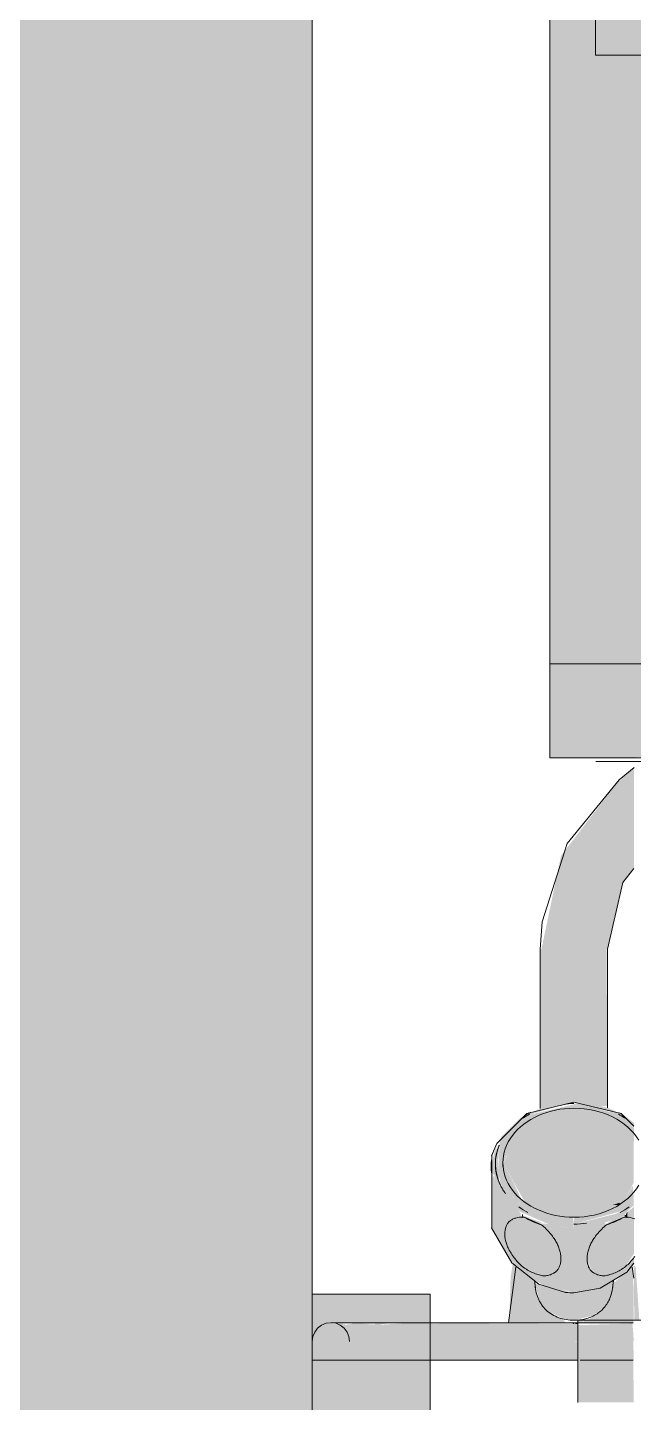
# Model space of a CAD drawing. Header units: millimetres. Extents: x -11450 to 1579, y -1115 to 3078.
# Drawn here: x -5376.1 to -5214.1, y 828.7 to 1196.1 of the extents above; entities that cross this region are included whole.
import ezdxf

# ---------------------------------------------------------------- set-up
doc = ezdxf.new("R2010")
doc.units = ezdxf.units.MM
for name, color, linetype, lineweight in [('G-XREF-____-OTLN', 8, 'Continuous', 9), ('M-EQPM-____-OTLN', 50, 'Continuous', 9), ('P-PIPE-____-CNTR', 3, 'Continuous', 9), ('P-PIPE-____-OTLN', 3, 'Continuous', 9), ('P-SANR-FIXT-OTLN', 6, 'Continuous', 9)]:
    doc.layers.add(name, color=color, linetype=linetype, lineweight=lineweight)

# ---------------------------------------------------------------- blocks, each defined once
blk = doc.blocks.new('SLM 0100 frame 19_02_26 - ASY SLM 0100 frame_iam-1661710-Разрез 11')
at = {"layer": 'G-XREF-____-OTLN'}
for points in [[(-5380, 0), (-5374, 0), (-5374, 2690), (-5380, 2690), (-5380, 28.94)], [(-5368.68, 0), (-5306, 0), (-5306, 2690), (-5374, 2690), (-5374, 0)], [(-5300, 0), (-5300, 2690), (-5306, 2690), (-5306, 0), (-5301.76, 0)]]:
    blk.add_hatch(color=256, dxfattribs=at).paths.add_polyline_path(points)
blk.add_line((-5300, 139.37), (-5300, 2690), dxfattribs=at)
blk = doc.blocks.new('SLM 0100 frame 19_02_26 - Standard-1660941-Разрез 11')
blk.add_blockref('SLM 0100 frame 19_02_26 - ASY SLM 0100 frame_iam-1661710-Разрез 11', (0, 0))
blk = doc.blocks.new('ВертикальныйМногоступенчатыйЦентробежныйНасос_CDM32-CDM85_CNP - CDM42-2-2FSWPC-1419658-Разрез 11')
at = {"layer": 'M-EQPM-____-OTLN', "lineweight": 20}
h = blk.add_hatch(color=141, dxfattribs=at)
h.paths.add_polyline_path([(-5052.49, 1026.07), (-4984.84, 1026.07), (-4984.84, 1041), (-5106.5, 1041), (-5106.5, 1065.05), (-5124.24, 1050.16), (-5124.22, 1026.07), (-5084.89, 1026.07)])
h.paths.add_polyline_path([(-5236.5, 1026.07), (-5199.24, 1026.07), (-5199.24, 1071), (-5193.24, 1071), (-5193.24, 1159.98), (-5196.65, 1160.49), (-5196.88, 1160.74), (-5197.15, 1161.77), (-5194.26, 1188.74), (-5224.24, 1188.74), (-5224.24, 1267.74), (-5193.24, 1267.74), (-5193.24, 1274.33), (-5236.5, 1274.33), (-5236.5, 1045.17)])
h.paths.add_polyline_path([(-5130.24, 1071), (-5127.41, 1071), (-5106.5, 1088.54), (-5106.87, 1147.72), (-5109.09, 1148.01), (-5111.5, 1149.01), (-5113.57, 1150.6), (-5115.16, 1152.67), (-5116.16, 1155.08), (-5116.5, 1157.67), (-5116.16, 1160.25), (-5115.16, 1162.67), (-5113.57, 1164.74), (-5111.5, 1166.33), (-5109.09, 1167.33), (-5106.5, 1167.67), (-5103.91, 1167.33), (-5101.5, 1166.33), (-5099.43, 1164.74), (-5097.84, 1162.67), (-5096.84, 1160.25), (-5096.5, 1157.67), (-4984.84, 1157.67), (-4984.84, 1274.33), (-5130.24, 1274.33), (-5130.24, 1267.74), (-5099.24, 1267.74), (-5099.24, 1188.74), (-5130.24, 1188.41), (-5130.24, 1080.21)])
h = blk.add_hatch(color=141, dxfattribs=at)
h.paths.add_polyline_path([(-5073.28, 1001), (-4984.84, 1001), (-4984.84, 1026.07), (-5124.24, 1026.07), (-5124.22, 1001), (-5084.89, 1001)])
h.paths.add_polyline_path([(-5231.23, 1001), (-5210.64, 1001.16), (-5199.24, 1010.72), (-5199.24, 1026.07), (-5236.5, 1026.07), (-5236.5, 1001)])
h = blk.add_hatch(color=141, dxfattribs=at)
h.paths.add_polyline_path([(-5214, 828.67), (-5214.17, 840), (-5229, 840), (-5229, 828.67), (-5214.17, 828.67)])
h.paths.add_polyline_path([(-5227.68, 850), (-5227.68, 850.67), (-5229, 850.63), (-5228.8, 850), (-5228.32, 850)])
at = {"layer": 'M-EQPM-____-OTLN', "color": 7, "lineweight": 20}
for p, q in [((-5236.5, 1274.33), (-5236.5, 1026.07)), ((-5236.5, 1026.07), (-5236.5, 1001)), ((-4976.5, 1026.07), (-5236.5, 1026.07)), ((-5236.5, 1026.07), (-4976.5, 1026.07)), ((-5236.5, 1001), (-4976.5, 1001)), ((-5229, 850.67), (-5229, 828.67)), ((-5209, 850.67), (-5229, 850.67))]:
    blk.add_line(p, q, dxfattribs=at)
at = {"layer": 'M-EQPM-____-OTLN', "color": 142, "lineweight": 20}
for p, q in [((-4976.5, 1026.07), (-5236.5, 1026.07)), ((-5236.5, 1026.07), (-4976.5, 1026.07)), ((-5214.19, 1001), (-4998.7, 1001))]:
    blk.add_line(p, q, dxfattribs=at)
at = {"layer": 'M-EQPM-____-OTLN', "color": 144, "lineweight": 20}
for p, q in [((-5236.5, 1001), (-5231.23, 1001)), ((-5231.23, 1001), (-5215.86, 1001)), ((-5215.86, 1001), (-5214.29, 1001)), ((-5228.32, 850.67), (-5229, 850.67)), ((-5226.32, 850.67), (-5228.32, 850.67)), ((-5223.14, 850.67), (-5226.32, 850.67)), ((-5219, 850.67), (-5223.14, 850.67)), ((-5214.17, 850.67), (-5219, 850.67)), ((-5213.89, 850.67), (-5214.17, 850.67))]:
    blk.add_line(p, q, dxfattribs=at)
blk = doc.blocks.new('ВертикальныйМногоступенчатыйЦентробежныйНасос_CDM32-CDM85_CNP - CDM42-2-2FSWPC-V4-Разрез 11')
at = {"layer": 'M-EQPM-____-OTLN', "lineweight": 20}
h = blk.add_hatch(color=141, dxfattribs=at)
h.paths.add_polyline_path([(-5300, 740.98), (-5268.5, 740.98), (-5268.5, 743.81), (-5269.59, 747.08), (-5290.52, 780.36), (-5268.5, 798.26), (-5268.5, 840), (-5300, 840), (-5300, 764.83)])
h.paths.add_polyline_path([(-5300, 845), (-5299.33, 847.5), (-5297.5, 849.33), (-5296.22, 849.83), (-5285.25, 849.75), (-5280, 849.82), (-5275.88, 849.79), (-5268.5, 850), (-5268.5, 857.65), (-5300, 857.65), (-5300, 846.29)])
at = {"layer": 'M-EQPM-____-OTLN', "color": 7, "lineweight": 20}
for p in [(-5300, 857.65), (-5268.5, 740.98)]:
    blk.add_line(p, (-5268.5, 857.65), dxfattribs=at)
at = {"layer": 'M-EQPM-____-OTLN', "color": 144, "lineweight": 20}
for p, q in [((-5268.5, 857.65), (-5300, 857.65)), ((-5268.5, 740.98), (-5268.5, 857.65))]:
    blk.add_line(p, q, dxfattribs=at)
blk = doc.blocks.new('ADSK_Мойка стальная эмалированная_МСН_ГОСТ23695-2016 - МСН 500х600-1666862-Разрез 11')
at = {"layer": 'P-SANR-FIXT-OTLN'}
for color, points in [(141, [(-5300, 845), (-5268.5, 845), (-5268.5, 849.69), (-5272.66, 849.98), (-5282.37, 849.42), (-5288.28, 849.85), (-5291.28, 849.39), (-5296.29, 849.83), (-5298.54, 848.54), (-5299.83, 846.29)]), (256, [(-5268.5, 845), (-5260, 845), (-5260, 850), (-5268.5, 849.69), (-5268.5, 847.76)]), (141, [(-5294.64, 840), (-5268.5, 840), (-5268.5, 845), (-5300, 845), (-5300, 840), (-5298.64, 840)]), (256, [(-5260, 840), (-5260, 845), (-5268.5, 845), (-5268.5, 840), (-5265.48, 840)])]:
    blk.add_hatch(color=color, dxfattribs=at).paths.add_polyline_path(points)
h = blk.add_hatch(color=141, dxfattribs=at)
h.paths.add_polyline_path([(-5291.2, 849.38), (-5291.28, 849.66), (-5294.36, 849.83), (-5293.03, 849.6), (-5291.23, 849.39)])
h.paths.add_polyline_path([(-5282.37, 849.42), (-5280, 849.82), (-5282.37, 849.96), (-5283.59, 849.56)])
h.paths.add_polyline_path([(-5268.5, 849.69), (-5268.5, 849.84), (-5269.96, 849.79)])
h = blk.add_hatch(color=256, dxfattribs=at)
h.paths.add_polyline_path([(-4955.89, 845), (-4807.65, 845), (-4807.65, 849.93), (-4959.97, 850), (-4984, 849.86), (-4984, 845), (-4967.5, 845)])
h.paths.add_polyline_path([(-5260, 845), (-5229, 845.06), (-5229, 849.62), (-5260, 849.83), (-5260, 846.29)])
h = blk.add_hatch(color=141, dxfattribs=at)
h.paths.add_polyline_path([(-5214, 845), (-5214.36, 849.8), (-5229, 849.33), (-5229, 845), (-5214.17, 845)])
h.paths.add_polyline_path([(-4999, 845), (-4984, 845), (-4984.02, 849.9), (-4999, 849.55), (-4999, 845.15)])
h = blk.add_hatch(color=256, dxfattribs=at)
h.paths.add_polyline_path([(-4807.65, 840), (-4807.65, 845), (-4984, 845), (-4984, 840), (-4826.89, 840)])
h.paths.add_polyline_path([(-5239.68, 840), (-5229, 840), (-5229, 845), (-5260, 845), (-5260, 840)])
h = blk.add_hatch(color=141, dxfattribs=at)
h.paths.add_polyline_path([(-5228.65, 840), (-5214, 840), (-5214.17, 845), (-5229, 845), (-5229, 840)])
h.paths.add_polyline_path([(-4984, 840), (-4984.17, 845), (-4999, 845), (-4998.82, 840), (-4984.33, 840)])
for p, q in [((-5250, 850), (-5260, 850)), ((-5229, 850), (-5260, 850)), ((-5228.34, 850), (-5229, 850)), ((-5226.38, 850), (-5228.32, 850)), ((-5223.24, 850), (-5226.32, 850)), ((-5219.12, 850), (-5223.14, 850)), ((-5214.32, 850), (-5219, 850)), ((-5300, 840), (-5268.53, 840)), ((-5268.53, 840), (-5260, 840)), ((-5229, 840), (-5260, 840)), ((-5214.17, 840), (-5228.32, 840))]:
    blk.add_line(p, q, dxfattribs=at)
at = {"layer": 'P-SANR-FIXT-OTLN', "flags": 128}
for points in [[(-5290, 845), (-5290.17, 846.29), (-5290.67, 847.5), (-5291.46, 848.54), (-5292.5, 849.33), (-5293.71, 849.83), (-5295, 850), (-5296.29, 849.83), (-5297.5, 849.33), (-5298.54, 848.54), (-5299.33, 847.5), (-5299.83, 846.29), (-5300, 845)], [(-5296.29, 849.83), (-5295, 850), (-5293.71, 849.83)], [(-5295, 850), (-5294.96, 850), (-5294.85, 850), (-5294.67, 850), (-5294.42, 850), (-5294.09, 850), (-5293.69, 850), (-5293.23, 850), (-5292.69, 850), (-5292.09, 850), (-5291.42, 850), (-5290.68, 850), (-5289.88, 850), (-5289.02, 850), (-5288.1, 850), (-5287.12, 850), (-5286.08, 850), (-5284.99, 850), (-5283.85, 850), (-5282.66, 850), (-5281.42, 850), (-5280.13, 850), (-5278.81, 850), (-5277.44, 850), (-5276.04, 850), (-5274.61, 850), (-5273.14, 850), (-5271.65, 850), (-5270.13, 850), (-5268.59, 850)], [(-5268.5, 850), (-5269.46, 850), (-5270.98, 850), (-5272.49, 850), (-5273.96, 850), (-5275.41, 850), (-5276.83, 850), (-5278.21, 850), (-5279.55, 850), (-5280.85, 850), (-5282.11, 850), (-5283.33, 850), (-5284.49, 850), (-5285.61, 850), (-5286.67, 850), (-5287.67, 850), (-5288.62, 850), (-5289.51, 850), (-5290.34, 850), (-5291.1, 850), (-5291.8, 850), (-5292.43, 850), (-5293, 850), (-5293.5, 850), (-5293.92, 850), (-5294.28, 850), (-5294.57, 850), (-5294.78, 850), (-5294.92, 850), (-5294.99, 850), (-5295, 850)], [(-5268.5, 850), (-5267.04, 850), (-5265.47, 850), (-5263.89, 850), (-5262.3, 850), (-5260.7, 850), (-5260, 850)], [(-5260, 850), (-5261.6, 850), (-5263.19, 850), (-5264.77, 850), (-5266.35, 850), (-5267.91, 850), (-5268.5, 850)]]:
    blk.add_lwpolyline(points, dxfattribs=at)
blk = doc.blocks.new('Влж_Смеситель двухрукояточный для мойки стальной - Влж_Смеситель двухрукояточный-1666766-Разрез 11')
at = {"layer": 'P-SANR-FIXT-OTLN'}
for points in [[(-5214, 990.37), (-5214, 998.34), (-5217.73, 994.81), (-5215.03, 991.6)], [(-5221.31, 949.85), (-5221, 949.85), (-5217.16, 967.18), (-5214, 971.29), (-5214, 990.37), (-5217.92, 995.05), (-5233.47, 974.78), (-5238.69, 949.85), (-5221.5, 949.85)], [(-5239, 907.28), (-5230, 908.91), (-5222.46, 907.87), (-5221, 907.87), (-5221.31, 949.85), (-5239, 949.85), (-5239, 907.31)], [(-5230, 876.35), (-5230.35, 878.28), (-5243.94, 882.73), (-5246.23, 887.59), (-5249.02, 892.74), (-5242.94, 903.2), (-5230, 907.31), (-5230, 908.32), (-5242.35, 905.48), (-5243.45, 904.31), (-5246.54, 901.42), (-5249.99, 897.43), (-5250.01, 895.46), (-5250.19, 889.57), (-5249.58, 887.06), (-5242.35, 879.43), (-5234.55, 877.34)], [(-5230, 878.17), (-5230, 907.31), (-5243.45, 903.04), (-5248.94, 892.6), (-5243.22, 882.37), (-5230.35, 878.28)], [(-5230, 878.17), (-5216.55, 882.44), (-5214, 887.48), (-5214.09, 898.48), (-5216.55, 903.04), (-5230, 907.31), (-5230, 886.38)], [(-5214, 903.46), (-5214.39, 903.89), (-5214.47, 903.89)], [(-5249.99, 896.75), (-5249.98, 897.17), (-5249.99, 897.17)], [(-5219.61, 881.47), (-5217.76, 881.47), (-5217.76, 882.06)], [(-5218.5, 879.17), (-5217.24, 879.81), (-5218.26, 879.24), (-5218.47, 879.18)], [(-5215.7, 877.95), (-5215.74, 879.62), (-5216.2, 878.72), (-5216.02, 878.03)], [(-5238.39, 862.56), (-5234.65, 863.81), (-5233.49, 867.21), (-5234.81, 871.69), (-5238.88, 876.24), (-5243.34, 878.21), (-5247.18, 877.16), (-5248.51, 873.85), (-5247.35, 869.42), (-5243.64, 864.9), (-5239.68, 863.14)], [(-5221.64, 862.56), (-5216.39, 864.87), (-5214, 868.39), (-5214, 877.48), (-5216.66, 878.21), (-5221.65, 875.78), (-5225.18, 871.69), (-5226.51, 867.21), (-5225.18, 863.75)], [(-5230, 850.63), (-5230, 857.98), (-5233.97, 858.81), (-5235.14, 858.88), (-5240.44, 860.55), (-5240.39, 860.25), (-5239.28, 856.09), (-5237.42, 853.36), (-5233.03, 851.15), (-5232.32, 851.03)], [(-5230, 850.63), (-5225.12, 851.83), (-5222.27, 853.82), (-5220.39, 856.58), (-5219.64, 861.12), (-5225.35, 858.96), (-5230, 857.98), (-5230, 850.67)], [(-5230, 849.63), (-5230, 850), (-5230.37, 849.64)], [(-5229, 849.62), (-5229, 850), (-5230, 849.63)]]:
    blk.add_hatch(color=256, dxfattribs=at).paths.add_polyline_path(points)
h = blk.add_hatch(color=256, dxfattribs=at)
h.paths.add_polyline_path([(-5230, 875.04), (-5230.15, 876.35), (-5242.39, 879.43), (-5249.99, 887.48), (-5250.27, 892.67), (-5249.99, 897.39), (-5251.23, 895.68), (-5251.81, 893.15), (-5251, 886.73), (-5248.82, 884.04), (-5246.98, 881.57), (-5245.01, 879.93), (-5236.14, 876.03), (-5233.33, 875.69)])
h.paths.add_polyline_path([(-5241.5, 877.9), (-5243.36, 878.58), (-5242.38, 878.12)])
h.paths.add_polyline_path([(-5249.98, 897.43), (-5243.33, 904.41), (-5242.94, 905.24), (-5244.33, 904.78), (-5248.31, 900.82), (-5249.44, 899.64), (-5249.95, 897.65)])
h.paths.add_polyline_path([(-5242.29, 905.5), (-5234.42, 907.78), (-5230, 908.68), (-5230, 908.91), (-5236.87, 907.93), (-5241.53, 906.2), (-5242.24, 905.54)])
h = blk.add_hatch(color=256, dxfattribs=at)
h.paths.add_polyline_path([(-5230, 875.04), (-5223.1, 876.28), (-5217.73, 878.09), (-5216.63, 878.72), (-5215.67, 879.81), (-5214, 881.38), (-5214.04, 882.99), (-5217.06, 880.01), (-5217.76, 879.36), (-5230, 876.31), (-5230, 875.7)])
h.paths.add_polyline_path([(-5214, 902.06), (-5214, 903.46), (-5216.64, 905.41), (-5221.12, 907.51), (-5226.67, 908.76), (-5227.33, 908.68), (-5229.84, 908.52), (-5220.87, 906.57), (-5217.23, 905), (-5214.56, 902.73)])
h = blk.add_hatch(color=256, dxfattribs=at)
h.paths.add_polyline_path([(-5230, 876.35), (-5217.28, 879.81), (-5214, 883.04), (-5214.29, 886.62), (-5216.55, 882.44), (-5230, 878.17), (-5230, 876.7)])
h.paths.add_polyline_path([(-5214, 898.32), (-5214, 902.06), (-5214.96, 903.04), (-5217.65, 905.48), (-5225.45, 907.76), (-5230, 908.55), (-5230, 907.31), (-5216.55, 903.04), (-5215.16, 900.47)])
h = blk.add_hatch(color=256, dxfattribs=at)
h.paths.add_polyline_path([(-5251, 897.18), (-5249.55, 899.3), (-5248.99, 900.1), (-5250.67, 897.81), (-5250.89, 897.39)])
h.paths.add_polyline_path([(-5243.93, 905), (-5243.34, 905.33), (-5243.45, 905.31)])
h = blk.add_hatch(color=256, dxfattribs=at)
h.paths.add_polyline_path([(-5244.3, 877.95), (-5243.9, 878.28), (-5244.24, 878.21)])
h.paths.add_polyline_path([(-5243.69, 879.17), (-5243.98, 879.45), (-5243.78, 879.22)])
h.paths.add_polyline_path([(-5251.41, 889.68), (-5251.62, 894), (-5252, 891.38), (-5251.81, 889.7), (-5251.43, 889.68)])
h.paths.add_polyline_path([(-5250.67, 896.54), (-5249.95, 897.65), (-5250.39, 897.18), (-5250.58, 896.75)])
h.paths.add_polyline_path([(-5251, 896.03), (-5250.57, 897.39), (-5251, 896.4)])
h = blk.add_hatch(color=256, dxfattribs=at)
h.paths.add_polyline_path([(-5252, 888.93), (-5251.43, 889.68), (-5252, 889.34)])
h.paths.add_polyline_path([(-5230, 857.98), (-5230, 875.04), (-5238.39, 876.59), (-5238.57, 876.03), (-5234.81, 871.69), (-5233.49, 867.21), (-5234.65, 863.81), (-5238.39, 862.56), (-5243.64, 864.9), (-5247.49, 869.96), (-5248.51, 873.85), (-5246.99, 877.21), (-5244.3, 877.95), (-5244.26, 879.32), (-5247.8, 882.67), (-5251.15, 887.82), (-5251.43, 889.17), (-5252, 888.93), (-5252, 875.59), (-5247.33, 867.21), (-5244.26, 863.81), (-5242.7, 862.56), (-5238.39, 860.15), (-5235.14, 858.88), (-5231.64, 858.5)])
h.paths.add_polyline_path([(-5252, 894), (-5251.56, 894.25), (-5251.81, 894.35)])
h.paths.add_polyline_path([(-5252, 894.16), (-5251, 896.54), (-5251.37, 896.06), (-5251.81, 894.72)])
h = blk.add_hatch(color=256, dxfattribs=at)
h.paths.add_polyline_path([(-5239.96, 850), (-5232.32, 850), (-5233.09, 851.16), (-5234.88, 851.83), (-5237.73, 853.82), (-5239.68, 856.91), (-5240.62, 861.29), (-5244.95, 864.37), (-5246.38, 865.72), (-5246.93, 862.33), (-5247.32, 850), (-5240, 850)])
h.paths.add_polyline_path([(-5238.66, 876.14), (-5238.66, 876.77), (-5243.19, 878.44), (-5243.79, 878.75), (-5243.66, 878.12), (-5243.08, 878.09), (-5238.83, 876.21)])
h = blk.add_hatch(color=256, dxfattribs=at)
h.paths.add_polyline_path([(-5230, 876.31), (-5230, 876.35), (-5230.15, 876.35)])
h.paths.add_polyline_path([(-5241.39, 879.15), (-5242.83, 879.93), (-5242.01, 879.3), (-5241.43, 879.16)])
h = blk.add_hatch(color=256, dxfattribs=at)
h.paths.add_polyline_path([(-5230, 857.98), (-5226.96, 858.5), (-5221.64, 860.24), (-5217.28, 862.56), (-5214, 865.63), (-5214, 867.78), (-5216.39, 864.87), (-5221.64, 862.56), (-5225.35, 863.8), (-5226.5, 867.21), (-5225.18, 871.69), (-5221.46, 876.34), (-5221.89, 876.78), (-5224.1, 876.11), (-5230, 875.04), (-5230, 858.88)])
h.paths.add_polyline_path([(-5214, 877.48), (-5214, 880.91), (-5216.02, 879.33), (-5215.67, 877.94), (-5214.74, 877.68)])
h = blk.add_hatch(color=256, dxfattribs=at)
h.paths.add_polyline_path([(-5217.75, 850.67), (-5214, 850.67), (-5214.14, 865.27), (-5215.74, 863.8), (-5219.56, 860.51), (-5220.72, 856.09), (-5222.58, 853.36), (-5226.3, 850.67), (-5217.91, 850.67)])
h.paths.add_polyline_path([(-5221.34, 876.14), (-5216.21, 878.75), (-5216.61, 878.75), (-5217.67, 878.11), (-5218.04, 878.4), (-5221.48, 876.38), (-5221.42, 876.28)])
h = blk.add_hatch(color=151, dxfattribs=at)
h.paths.add_polyline_path([(-5223.81, 850), (-5214, 850), (-5214.17, 850.67), (-5227.27, 850.67), (-5227.68, 850), (-5224.27, 850)])
h.paths.add_polyline_path([(-5213.81, 850.67), (-5212.53, 850.67), (-5213.49, 864.86), (-5214, 865.43), (-5213.88, 850.67)])
for p, q in [((-5213.92, 998.41), (-5217.92, 995.05)), ((-5239, 949.85), (-5239, 907.2)), ((-5221, 907.46), (-5221, 949.85)), ((-5243.34, 905.33), (-5241.68, 906.07)), ((-5241.68, 906.07), (-5243.34, 905.33)), ((-5217.43, 905.92), (-5217.95, 906.04)), ((-5250.67, 897.91), (-5252.03, 894.63)), ((-5250.67, 897.91), (-5252.03, 894.63)), ((-5252, 893.84), (-5252, 889.7)), ((-5251.02, 892.45), (-5251.02, 891.77)), ((-5249.02, 892.74), (-5249.02, 891.77)), ((-5243.89, 878.06), (-5243.78, 878.93)), ((-5216.32, 878.72), (-5216.24, 878.09)), ((-5252.02, 875.32), (-5250.86, 873.32)), ((-5243.34, 878.21), (-5238.66, 876.14)), ((-5221.34, 876.14), (-5216.66, 878.21)), ((-5247.5, 850), (-5245.59, 864.87)), ((-5247.24, 867.09), (-5246.58, 865.95)), ((-5214.41, 864.86), (-5214, 861.87)), ((-5240.6, 861.28), (-5240.33, 859.33)), ((-5219.67, 859.33), (-5219.41, 861.22)), ((-5230, 850), (-5250, 850)), ((-5228.99, 850), (-5230, 850)), ((-5228.32, 850), (-5228.99, 850)), ((-5226.36, 850), (-5228.3, 850)), ((-5223.18, 850), (-5226.3, 850)), ((-5219.06, 850), (-5223.08, 850)), ((-5214.19, 850), (-5218.92, 850))]:
    blk.add_line(p, q, dxfattribs=at)
at = {"layer": 'P-SANR-FIXT-OTLN', "flags": 128}
for points in [[(-5217.92, 995.05), (-5231.82, 978.05), (-5238.55, 957.15), (-5239, 949.85)], [(-5221, 949.85), (-5216.94, 967.65), (-5214, 971.42)], [(-5230, 908.95), (-5242.57, 905.92), (-5250.67, 897.91), (-5250.67, 897.91)], [(-5214, 902.53), (-5217.43, 905.92), (-5230, 908.95)], [(-5241.53, 906.17), (-5242.57, 905.92), (-5243.43, 905.07)], [(-5249.69, 898.88), (-5250.67, 897.91), (-5250.67, 897.91)], [(-5252.02, 875.32), (-5246.58, 865.95), (-5239.44, 860.32), (-5232.27, 858.07), (-5230, 857.94)], [(-5230, 857.94), (-5222.96, 859.24), (-5215.88, 863.51), (-5214, 865.9)]]:
    blk.add_lwpolyline(points, dxfattribs=at)
at = {"layer": 'P-SANR-FIXT-OTLN'}
for centre, major_axis, start_param, end_param in [((-5230, 892.45), (21.02, 0), 1.570796, 1.664364), ((-5230, 892.74), (-19.02, 0), 4.712389, 7.853982), ((-5230, 892.74), (19.02, 0), 1.570796, 4.712389), ((-5230, 892.41), (21.02, 0), 2.199115, 2.279653), ((-5230, 892.45), (21.02, 0), 2.171767, 2.270389), ((-5230, 891.77), (22.17, 0), 2.118541, 2.216529), ((-5230, 891.77), (22.17, 0), 2.118541, 2.216529), ((-5230, 892.74), (19.02, 0), 0.425107, 1.570796), ((-5230, 892.74), (19.02, 0), 0.425107, 1.570796), ((-5230, 892.45), (21.02, 0), 0.871204, 0.968567), ((-5230, 892.41), (21.02, 0), 0.861658, 0.942478), ((-5230, 892.45), (21.02, 0), 2.827433, 3.49159), ((-5230, 892.41), (21.02, 0), 2.827433, 3.453062), ((-5230, 891.77), (22.17, 0), 3.019459, 3.263726), ((-5230, 891.77), (22.17, 0), 3.019459, 3.263726), ((-5230, 892.41), (21.02, 0), 3.455752, 3.658963), ((-5230, 892.74), (19.02, 0), 4.712389, 5.858078), ((-5230, 892.74), (-19.02, 0), 1.570796, 2.716485), ((-5230, 892.45), (21.02, 0), 3.935998, 4.08407), ((-5230, 892.45), (21.02, 0), 5.340708, 5.488796), ((-5230, 891.77), (22.17, 0), 4.066656, 4.310924), ((-5230, 892.45), (21.02, 0), 4.712389, 4.873989), ((-5230, 891.77), (22.17, 0), 5.113854, 5.358122), ((-5230, 868.32), (13.5, 0), 4.546438, 4.712389)]:
    blk.add_ellipse(centre, major_axis=major_axis, ratio=0.766044, start_param=start_param, end_param=end_param, dxfattribs=at)
for points, knots in [([(-5252, 893.84), (-5252, 894.23), (-5252, 894.6), (-5252, 894.67), (-5252, 894.6), (-5252, 894.47), (-5252, 894.14), (-5252, 893.51), (-5252, 892.7), (-5252, 891.79), (-5252, 890.86), (-5252, 890.2), (-5252, 889.92)], [0, 0, 0, 0, 0.0555556, 0.0833333, 0.0972222, 0.1111111, 0.1388889, 0.1666667, 0.1944444, 0.2222222, 0.25, 0.2686285, 0.2686285, 0.2686285, 0.2686285]), ([(-5252, 894.49), (-5252, 894.4), (-5252, 894.14), (-5252, 893.51), (-5252, 892.7), (-5252, 891.79), (-5252, 890.86), (-5252, 890.2), (-5252, 889.92)], [-0.8888889, -0.8888889, -0.8888889, -0.8888889, -0.8611111, -0.8333333, -0.8055556, -0.7777778, -0.75, -0.7313715, -0.7313715, -0.7313715, -0.7313715]), ([(-5252, 875.31), (-5252, 875.32), (-5252, 875.35), (-5252, 875.43), (-5252, 875.52), (-5252, 875.66), (-5252, 876), (-5252, 876.67), (-5252, 877.52), (-5252, 878.47), (-5252, 879.55), (-5252, 880.8), (-5252, 882.15), (-5252, 883.31), (-5252, 884.25), (-5252, 885.22), (-5252, 886.98), (-5252, 888.58), (-5252, 889.7)], [0.6214843, 0.6214843, 0.6214843, 0.6214843, 0.6388889, 0.6527778, 0.6597222, 0.6666667, 0.6944444, 0.7222222, 0.75, 0.7777778, 0.8055556, 0.8333333, 0.8611111, 0.8888889, 0.9027778, 0.9166667, 0.9444444, 1, 1, 1, 1]), ([(-5252, 875.31), (-5252, 875.32), (-5252, 875.35), (-5252, 875.43), (-5252, 875.52), (-5252, 875.57), (-5252, 875.59)], [-0.37851568, -0.37851568, -0.37851568, -0.37851568, -0.36111111, -0.34722222, -0.34027778, -0.33333333, -0.33333333, -0.33333333, -0.33333333]), ([(-5243.34, 878.21), (-5244.19, 878.22), (-5245.31, 878.1), (-5246.34, 877.71), (-5246.85, 877.42), (-5247.3, 877.08), (-5247.78, 876.55), (-5248.18, 875.74), (-5248.43, 874.82), (-5248.53, 873.86), (-5248.48, 872.84), (-5248.27, 871.72), (-5247.9, 870.56), (-5247.51, 869.7), (-5247.19, 869.14), (-5246.96, 868.75), (-5246.52, 868.05), (-5245.77, 867.02), (-5244.74, 865.84), (-5243.84, 865.02), (-5243.06, 864.47), (-5242.19, 863.93), (-5241.01, 863.34), (-5239.84, 862.89), (-5238.97, 862.66), (-5238.19, 862.51), (-5237.28, 862.53), (-5236.24, 862.8), (-5235.49, 863.17), (-5235.04, 863.47), (-5234.81, 863.66), (-5234.49, 863.95), (-5234.1, 864.45), (-5233.73, 865.29), (-5233.52, 866.23), (-5233.47, 867.2), (-5233.57, 868.24), (-5233.82, 869.38), (-5234.22, 870.55), (-5234.69, 871.5), (-5235.15, 872.24), (-5235.66, 872.99), (-5236.69, 874.29), (-5237.81, 875.4), (-5238.66, 876.14)], [0, 0, 0, 0, 0.055556, 0.083333, 0.097222, 0.111111, 0.138889, 0.166667, 0.194444, 0.222222, 0.25, 0.277778, 0.305556, 0.333333, 0.340278, 0.347222, 0.361111, 0.388889, 0.416667, 0.444444, 0.458333, 0.472222, 0.5, 0.527778, 0.541667, 0.555556, 0.583333, 0.611111, 0.638889, 0.652778, 0.659722, 0.666667, 0.694444, 0.722222, 0.75, 0.777778, 0.805556, 0.833333, 0.861111, 0.888889, 0.902778, 0.916667, 0.944444, 1, 1, 1, 1]), ([(-5221.34, 876.14), (-5222.19, 875.4), (-5223.31, 874.29), (-5224.34, 872.99), (-5224.85, 872.25), (-5225.3, 871.51), (-5225.78, 870.55), (-5226.18, 869.38), (-5226.43, 868.24), (-5226.53, 867.2), (-5226.48, 866.23), (-5226.27, 865.29), (-5225.9, 864.45), (-5225.51, 863.95), (-5225.19, 863.66), (-5224.96, 863.47), (-5224.52, 863.17), (-5223.77, 862.8), (-5222.74, 862.53), (-5221.84, 862.51), (-5221.06, 862.65), (-5220.19, 862.88), (-5219.01, 863.33), (-5217.84, 863.92), (-5216.97, 864.45), (-5216.19, 865), (-5215.28, 865.82), (-5214.39, 866.83), (-5213.91, 867.47), (-5213.74, 867.7)], [0, 0, 0, 0, 0.0555556, 0.0833333, 0.0972222, 0.1111111, 0.1388889, 0.1666667, 0.1944444, 0.2222222, 0.25, 0.2777778, 0.3055556, 0.3333333, 0.3402778, 0.3472222, 0.3611111, 0.3888889, 0.4166667, 0.4444444, 0.4583333, 0.4722222, 0.5, 0.5277778, 0.5416667, 0.5555556, 0.5833333, 0.6111111, 0.6266025, 0.6266025, 0.6266025, 0.6266025]), ([(-5213.73, 877.72), (-5213.94, 877.82), (-5214.78, 878.11), (-5215.81, 878.22), (-5216.66, 878.21)], [0.92308188, 0.92308188, 0.92308188, 0.92308188, 0.94444444, 1, 1, 1, 1]), ([(-5230, 850.63), (-5231.44, 850.64), (-5233.45, 850.97), (-5235.89, 852.13), (-5237.47, 853.3), (-5238.52, 854.55), (-5239.21, 855.69), (-5239.77, 856.86), (-5240.23, 858.47), (-5240.43, 860.05), (-5240.46, 860.93), (-5240.46, 861.14)], [0, 0, 0, 0, 0.1111111, 0.1666667, 0.2222222, 0.2777778, 0.3055556, 0.3333333, 0.3888889, 0.4444444, 0.461729, 0.461729, 0.461729, 0.461729]), ([(-5219.54, 861.13), (-5219.54, 860.92), (-5219.55, 860.55), (-5219.59, 860.01), (-5219.67, 859.33), (-5219.86, 858.14), (-5220.28, 856.7), (-5221.02, 855.25), (-5221.89, 854.03), (-5222.91, 853.01), (-5224.13, 852.15), (-5225.49, 851.47), (-5227.37, 850.83), (-5228.92, 850.64), (-5230, 850.63)], [0.5386957, 0.5386957, 0.5386957, 0.5386957, 0.5555556, 0.5694444, 0.5833333, 0.6111111, 0.6666667, 0.7083333, 0.75, 0.7916667, 0.8333333, 0.875, 0.9166667, 1, 1, 1, 1])]:
    blk.add_open_spline(points, degree=3, knots=knots, dxfattribs=at)
blk = doc.blocks.new('ХЕМКОР_НП_Седелка - Седелка 63х1_2_-1908985-Разрез 11')
at = {"layer": 'P-PIPE-____-OTLN', "lineweight": 20}
for points in [[(-5224.24, 1188.74), (-5208.94, 1188.74), (-5209.08, 1212.98), (-5210.03, 1215.28), (-5211.74, 1228.22), (-5210.04, 1241.16), (-5208.94, 1243.83), (-5209.08, 1267.74), (-5224.24, 1267.74), (-5224.24, 1220.38)], [(-5113.44, 1188.74), (-5099.24, 1188.74), (-5099.24, 1267.74), (-5114.54, 1267.74), (-5114.4, 1243.51), (-5113.31, 1240.16), (-5112.6, 1234.81), (-5108.02, 1234.8), (-5105.75, 1232.7), (-5104.45, 1228.12), (-5105.84, 1223.37), (-5108.04, 1221.53), (-5112.62, 1221.53), (-5113.44, 1215.32), (-5114.54, 1212.65), (-5114.4, 1188.74)]]:
    blk.add_hatch(color=134, dxfattribs=at).paths.add_polyline_path(points)
h = blk.add_hatch(color=134, dxfattribs=at)
h.paths.add_polyline_path([(-5114.54, 1188.74), (-5114.54, 1212.65), (-5119.3, 1202.13), (-5126.37, 1192.9), (-5131.79, 1188.74), (-5118.43, 1188.74)])
h.paths.add_polyline_path([(-5204.17, 1188.74), (-5194.16, 1188.74), (-5194.26, 1190.71), (-5197.63, 1193.58), (-5205.37, 1204.05), (-5208.94, 1212.65), (-5208.94, 1188.74), (-5205.03, 1188.74)])
h.paths.add_polyline_path([(-5208.94, 1243.83), (-5205.05, 1253.22), (-5196.4, 1264.13), (-5192.27, 1267.74), (-5208.94, 1267.74), (-5208.94, 1246.52)])
h.paths.add_polyline_path([(-5114.54, 1243.84), (-5114.54, 1267.74), (-5131.79, 1267.74), (-5125.86, 1262.9), (-5118.45, 1253.26), (-5116.61, 1248.83)])
at = {"layer": 'P-PIPE-____-OTLN', "color": 144, "lineweight": 20}
for p, q in [((-5224.24, 1267.74), (-5208.94, 1267.74)), ((-5224.24, 1267.74), (-5224.24, 1188.74)), ((-5191.89, 1267.74), (-5208.94, 1267.74)), ((-5208.94, 1267.74), (-5208.94, 1243.83)), ((-5114.54, 1267.74), (-5131.59, 1267.74)), ((-5114.54, 1267.74), (-5099.24, 1267.74)), ((-5114.54, 1243.84), (-5114.54, 1267.74)), ((-5099.24, 1267.74), (-5099.24, 1188.74)), ((-5208.94, 1212.65), (-5208.94, 1188.74)), ((-5114.54, 1188.74), (-5114.54, 1212.65)), ((-5208.94, 1188.74), (-5224.24, 1188.74)), ((-5208.94, 1188.74), (-5200.28, 1188.74)), ((-5200.01, 1188.74), (-5194.44, 1188.74)), ((-5131.59, 1188.74), (-5114.54, 1188.74)), ((-5099.24, 1188.74), (-5114.54, 1188.74))]:
    blk.add_line(p, q, dxfattribs=at)

msp = doc.modelspace()

# ---------------------------------------------------------------- linework, layer by layer
at = {"layer": 'P-PIPE-____-CNTR', "color": 7, "lineweight": 20}
msp.add_line((-5224.1869, 1000), (-5098.1869, 1000), dxfattribs=at)

# ---------------------------------------------------------------- block references
at = {"layer": 'G-XREF-____-OTLN'}
msp.add_blockref('SLM 0100 frame 19_02_26 - Standard-1660941-Разрез 11', (0, 0), dxfattribs=at)
at = {"layer": 'M-EQPM-____-OTLN', "color": 144, "lineweight": 20}
for name in ['ВертикальныйМногоступенчатыйЦентробежныйНасос_CDM32-CDM85_CNP - CDM42-2-2FSWPC-1419658-Разрез 11', 'ВертикальныйМногоступенчатыйЦентробежныйНасос_CDM32-CDM85_CNP - CDM42-2-2FSWPC-V4-Разрез 11']:
    msp.add_blockref(name, (0, 0), dxfattribs=at)
at = {"layer": 'P-PIPE-____-OTLN', "color": 144, "lineweight": 20}
msp.add_blockref('ХЕМКОР_НП_Седелка - Седелка 63х1_2_-1908985-Разрез 11', (0, 0), dxfattribs=at)
at = {"layer": 'P-SANR-FIXT-OTLN'}
for name in ['Влж_Смеситель двухрукояточный для мойки стальной - Влж_Смеситель двухрукояточный-1666766-Разрез 11', 'ADSK_Мойка стальная эмалированная_МСН_ГОСТ23695-2016 - МСН 500х600-1666862-Разрез 11']:
    msp.add_blockref(name, (0, 0), dxfattribs=at)

doc.saveas('drawing.dxf')
